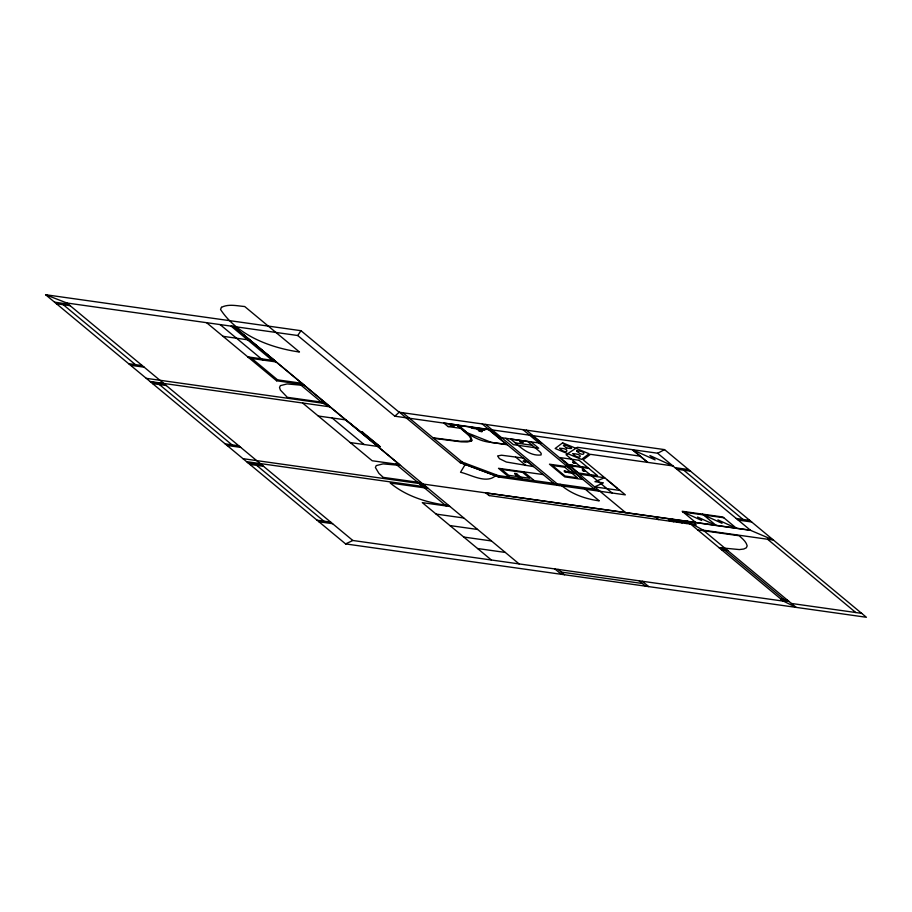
<?xml version="1.0" encoding="UTF-8"?>
<svg xmlns="http://www.w3.org/2000/svg" width="912" height="912" viewBox="0 0 912 912"><rect width="100%" height="100%" fill="white"/><g stroke="black" fill="none" stroke-linecap="round" stroke-linejoin="round"><path stroke-width="1.37" d="M465.827 463.456L460.526 472.256C471.196 474.707 487.293 484.796 496.379 474.867M45.6 294.724L66.918 303.012L297.711 335.513L300.994 330.703L399.16 412.235L664.552 449.616L866.4 617.276L345.602 543.917L45.6 294.724L300.994 330.703M470.387 440.393L470.683 438.25L469.019 435.697L456.627 424.901M206.602 322.688L276.564 380.771L277.556 379.848L301.849 383.279L299.603 384.009L322.688 403.195L330.304 406.9L150.092 381.524M297.711 335.513L394.85 416.203L399.16 412.235M664.552 449.616L657.723 453.23L394.85 416.203M345.602 543.917L352.819 540.485L783.397 601.133L796.165 607.381L703.22 530.18L687.477 521.447L750.553 530.339L773.456 540.075L703.22 530.18M485.617 424.411L559.216 485.549L553.812 483.383L498.237 475.562L462.327 462.156L459.91 462.464L399.502 412.281M456.445 424.844L450.403 425.437L454.256 425.972L447.986 426.531L443.813 423.065L456.445 424.844L460.617 428.309L447.986 426.531M515.656 457.049L501.543 455.213L497.587 455.943L499.411 458.656L506.377 462.031L533.417 466.591L523.226 458.12L515.656 457.049L525.859 465.519M54.56 302.168L68.218 304.095M56.464 303.753L70.133 305.68M223.018 336.323L249.991 340.119M272.186 360.32L231.089 326.131L233.609 326.485L276.245 361.95L272.186 360.32L247.836 356.888L251.883 358.519L277.556 379.848M249.341 358.154L276.245 361.95M276.564 380.771L303.388 384.545M304.517 385.491L287.12 383.929L280.349 385.639L279.528 387.532L280.417 390.108L287.314 397.313L325.174 402.637M128.615 363.683L142.283 365.609M130.53 365.279L144.199 367.194M146.262 378.343L322.688 403.195M150.685 382.014L164.342 383.941M477.683 429.028L471.629 428.184L470.068 426.884M478.823 429.187L484.922 430.054L483.36 428.754M478.162 429.438L479.302 429.598M152.6 383.599L166.258 385.525M640.315 456.182L577.41 447.313L566.078 454.723L612.157 492.993M515.303 442.89C522.291 449.126 531.115 456.262 541.067 454.951L541.192 453.378L539.676 451.577L527.535 441.454L510.72 439.082L515.303 442.89L532.129 445.261M318.288 416.02L345.808 419.896M672.862 465.918L590.429 454.324L583.144 459.808L625.336 494.851L499.046 477.079L459.91 462.464L499.046 477.079L498.237 475.562M346.15 420.17L364.435 434.636L363.375 434.488M675.108 467.662L688.56 469.566M677.012 469.258L690.475 471.151M432.983 437.783L459.865 441.271L471.641 441.055L467.24 441.967L461.267 441.853L433.61 438.296M579.359 474.183L604.599 477.74L594.966 481.661L603.379 482.847L594.67 486.894L619.909 490.451M350.265 442.571L377.762 446.447M543.096 474.559L498.499 468.312L509.056 477.079M557.175 483.862L594.544 489.117L599.959 491.294M400.585 465.439L383.063 463.877L376.234 465.61L375.402 467.514L378.925 473.396L383.268 477.375L421.412 482.744M225.161 443.882L238.83 445.797M227.077 445.466L240.745 447.393M736.303 518.495L749.767 520.387M683.122 512.042L723.809 517.754M738.218 520.079L751.67 521.983M242.991 458.679L419.178 483.497L426.531 486.997L246.559 461.643M422.963 484.033L750.325 530.146M247.973 462.817L261.63 464.744M428.173 488.365L390.233 483.018C406.729 496.664 427.945 502.979 448.886 505.567M249.877 464.402L263.545 466.328M697.646 529.906L739.142 535.743C742.334 538.604 746.13 541.489 747.19 545.843L746.335 547.793L743.725 549.035L739.347 549.571L718.975 547.622M450.015 506.502L422.302 502.626L491.386 560.002M719.511 548.066L725.827 548.956M721.426 549.651L727.742 550.54M436.118 514.094L463.672 517.982M449.935 525.574L477.489 529.45M463.752 537.054L491.306 540.93M317.023 520.182L330.691 522.097M318.938 521.767L332.606 523.693M477.569 548.522L505.123 552.41M780.877 599.036L787.181 599.925M782.781 600.62L789.097 601.51M791.468 603.47L861.703 613.366M561.29 572.075L642.344 583.486M486.062 492.913L692.995 522.234L696.198 524.902L489.277 495.592L486.05 492.913L489.277 495.592M507.186 444.714L491.386 442.423C478.333 441.351 467.035 434.032 457.87 425.095M566.671 447.94C582.426 451.018 554.222 440.017 566.671 447.94L565.942 447.632M672.817 465.918L649.925 455.555L655.124 459.876L632.312 449.662L647.611 462.373M703.391 514.835L722.03 523.294L717.938 519.897L736.554 528.344L722.897 517.001L682.21 511.279L695.845 522.61M683.054 511.985L701.681 520.433L697.589 517.036L716.194 525.472L702.548 514.129M470.375 440.405L472.131 440.348L470.33 436.153L457.653 425.049M767.573 539.243L855.809 612.545M683.749 470.204L743.029 519.441M657.552 453.207L750.553 530.339M632.483 449.673L647.805 462.407M724.584 550.096L784.024 599.48M687.477 521.447L783.397 601.133M607.039 479.883L617.185 488.308M526.349 430.156L625.575 512.567M532.369 435.571L541.751 443.369L499.012 437.35L489.63 429.552M522.986 429.677L594.544 489.117M531.023 441.864L538.673 448.225L513.433 444.668L505.784 438.319M583.224 487.521L599.287 500.87C585.094 498.91 570.901 493.962 560.093 484.272M482.243 423.943L553.812 483.383M481.935 428.56L483.531 429.86M477.261 427.899C487.51 434.009 478.675 432.094 476.121 427.739M471.413 427.078L472.975 428.366M523.693 471.823L534.307 480.635M642.265 581.252L648.717 586.61M639.118 580.807L645.559 586.165M402.865 412.76L462.327 462.156M558.064 569.396L564.517 574.754M554.906 568.951L561.359 574.309M330.304 406.9L233.575 326.485L399.513 464.561L372.164 460.754L302.602 403.001M330.03 406.866L519.122 563.912M395.728 464.026L446.23 505.966M220.088 324.581L262.781 360.046M332.093 417.97L364.048 444.509M66.918 303.012L352.819 540.485M63.304 304.722L135.455 364.652M159.429 384.568L231.99 444.839M256.705 465.371L323.863 521.14M687.238 521.413L690.452 524.081L685.14 521.117L686.257 523.488L680.956 520.524L682.062 522.895L676.761 519.931L677.867 522.302L672.577 519.338L673.683 521.71L668.382 518.746L669.488 521.117M655.489 516.922L658.692 519.589M576.703 450.95C583.999 458.599 588.24 450.688 576.703 450.95M559.74 448.328C567.036 455.977 571.277 448.066 559.74 448.328M572.953 453.777C579.405 461.073 585.367 454.165 573.055 453.697M221.479 307.321L220.533 309.476C237.428 335.24 269.792 347.757 299.467 352.009L244.712 306.535C237.086 305.908 228.627 303.696 221.479 307.321M562.636 442.833L555.146 448.499L581.582 459.409L589.072 453.743L562.636 442.833M482.163 431.205L478.789 430.726L482.174 431.194M515.348 473.704L516.967 474.536L515.348 473.704M573.488 462.293L575.107 463.125L573.488 462.293M564.824 471.276L566.443 472.108L564.824 471.276M514.858 473.374C514.094 475.597 520.969 474.548 514.858 473.374M572.998 461.962C572.223 464.185 579.109 463.136 572.998 461.962M564.334 470.945C563.57 473.168 570.445 472.131 564.334 470.945M582.928 470.136L584.535 470.957L582.928 470.136M582.426 469.794C581.662 472.017 588.548 470.98 582.426 469.794M472.69 427.694L472.69 427.694M482.722 429.21L481.935 428.993L482.722 429.21M488.638 429.643L458.782 425.448L467.161 432.767L491.42 442.434L506.331 444.349L488.638 429.643M522.371 442.046L519.692 441.67L523.146 442.685L522.371 442.046M579.029 460.264L560.105 457.596L568.917 464.926L587.852 467.594L579.029 460.264M362.577 432.128L361.528 431.98L380.258 446.823L362.577 432.128M572.531 465.337L566.637 464.504L568.165 465.781L574.058 466.613L572.531 465.337M588.742 468.358L569.806 465.69L578.618 473.02L597.554 475.676L588.742 468.358M567.538 466.739L549.457 464.185L564.756 476.896L582.848 479.45L567.538 466.739M524.366 461.233L523.089 461.062L525.985 462.578L524.366 461.233M564.733 467.218L552.33 465.473L565.087 476.064L577.49 477.808L564.733 467.218M572.918 472.245L567.025 471.413L568.564 472.69L574.446 473.51L572.918 472.245M522.565 472.336L501.532 469.384L508.691 475.323L529.724 478.287L522.565 472.336M518.495 475.346L515.964 474.981L519.544 477.956L522.063 478.31L518.495 475.346"/></g></svg>
